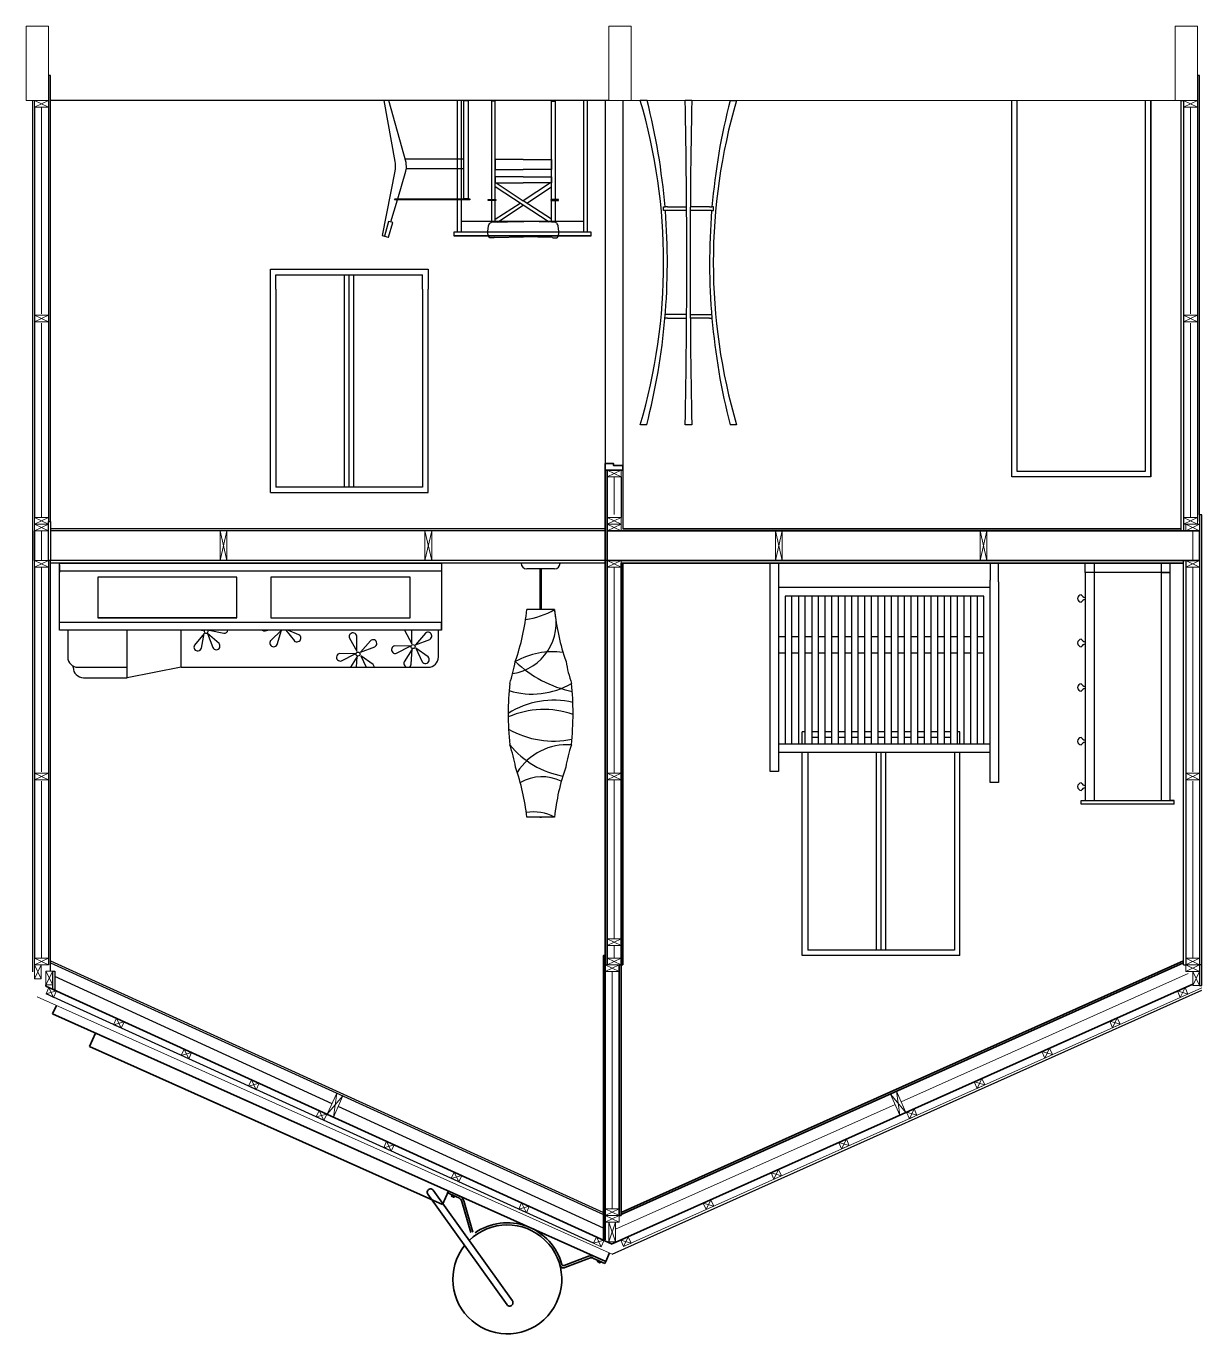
# Model space of a CAD drawing. Header units: millimetres. Extents: x -5545 to 6592, y -1722 to 1596.
# Drawn here: x 2828 to 3463, y -1722 to -1017 of the extents above; entities that cross this region are included whole.
import ezdxf

# ---------------------------------------------------------------- set-up
doc = ezdxf.new("R2010")
doc.units = ezdxf.units.MM
for name, color, linetype, lineweight in [('A-ANNO-SYMB', 3, 'Continuous', 18), ('A-DETL-MCUT', 4, 'Continuous', 25), ('A-ELEV-IDEN', 3, 'Continuous', 18), ('A-ELEV-MBE1', 7, 'Continuous', 35), ('A-ELEV-MBE2', 4, 'Continuous', 25), ('A-SECT-MCUT', 7, 'Continuous', 35), ('A-WALL-PATT', 8, 'Continuous', 18), ('A-WALL-STUD', 3, 'Continuous', 18)]:
    doc.layers.add(name, color=color, linetype=linetype, lineweight=lineweight)
doc.layers.add('simona arzu 1', color=1, linetype='Continuous')

# ---------------------------------------------------------------- blocks, each defined once
blk = doc.blocks.new('A$C230D0CFD')
at = {"color": 7}
for p, q in [((-95.76, 96.53), (-91.39, 81.72)), ((-91.17, 80.96), (-85.65, 62.27)), ((-85.65, 62.27), (-85.33, 60.23)), ((-85.51, 56.53), (-97.21, 14.73)), ((-85.33, 60.23), (-85.51, 56.53))]:
    blk.add_line(p, q, dxfattribs=at)
for points in [[(-97.22, 14.73), (-100.43, 14.73), (-93.09, 55.82), (-92.94, 57.12), (-92.9, 58.42), (-92.91, 59.71), (-92.99, 60.85), (-93.14, 62.3), (-101.7, 105.76), (-97.58, 106.75), (-97.35, 106.75), (-94.38, 96.87), (-97.33, 96.17), (-99.97, 106.18)], [(-86.24, 53.92), (-46.64, 53.92)], [(-46.64, 60.79), (-85.42, 60.79)]]:
    blk.add_lwpolyline(points, dxfattribs=at)
for points in [[(-42.51, 81.72), (-93.42, 81.72), (-92.77, 80.96), (-42.51, 80.96)], [(-43.56, 80.96), (-46.64, 80.96), (-46.64, 14.72), (-43.56, 14.72)]]:
    blk.add_lwpolyline(points, close=True, dxfattribs=at)
blk = doc.blocks.new('aq')
at = {"color": 7}
for p, q in [((7030.55, -181.55), (7049.95, -182.02)), ((7069.25, -181.55), (7049.85, -182.02)), ((7030.98, -193.87), (7047.67, -204.79)), ((7032.54, -192), (7049.9, -203.34)), ((7067.27, -192), (7049.9, -203.34)), ((7068.82, -193.87), (7049.9, -206.36)), ((7049.9, -203.34), (7030.98, -215.68)), ((7031.47, -218.5), (7049.9, -206.36)), ((7068.33, -218.5), (7049.9, -206.36)), ((7052.17, -204.87), (7068.82, -215.68))]:
    blk.add_line(p, q, dxfattribs=at)
for points in [[(7030.55, -181.55), (7029.82, -181.5), (7029.21, -181.46), (7028.72, -181.44), (7028.33, -181.43), (7028.02, -181.42), (7027.78, -181.43), (7027.6, -181.43), (7027.45, -181.45), (7027.33, -181.46), (7027.22, -181.48), (7027.13, -181.51), (7027.04, -181.56), (7026.96, -181.62), (7026.88, -181.7), (7026.79, -181.8), (7026.69, -181.93), (7026.57, -182.1), (7026.45, -182.31), (7026.32, -182.59), (7026.2, -182.96), (7026.1, -183.42), (7026.03, -184), (7025.98, -184.71), (7025.98, -185.58)], [(7069.25, -181.55), (7069.99, -181.5), (7070.6, -181.46), (7071.09, -181.44), (7071.48, -181.43), (7071.79, -181.42), (7072.03, -181.43), (7072.21, -181.43), (7072.36, -181.45), (7072.48, -181.46), (7072.59, -181.48), (7072.68, -181.51), (7072.76, -181.56), (7072.85, -181.62), (7072.93, -181.7), (7073.02, -181.8), (7073.12, -181.93), (7073.24, -182.1), (7073.36, -182.31), (7073.49, -182.59), (7073.6, -182.96), (7073.7, -183.42), (7073.78, -184), (7073.82, -184.71), (7073.83, -185.58)], [(7028.52, -206.58), (7028.52, -191.93)], [(7030.98, -191.98), (7030.98, -206.58)], [(7071.29, -206.58), (7071.29, -191.93), (7068.82, -191.93), (7068.82, -206.58)], [(7030.98, -207.2), (7030.98, -273.46), (7028.52, -273.46), (7028.52, -207.2)], [(7068.82, -207.2), (7068.82, -273.46), (7071.29, -273.46), (7071.29, -207.2)], [(7049.9, -222.48), (7030.98, -222.48), (7030.98, -218.5), (7049.9, -218.5)], [(7049.9, -222.48), (7068.82, -222.48), (7068.82, -218.5), (7049.9, -218.5)], [(7049.9, -234.24), (7030.98, -234.24), (7030.98, -227.36), (7049.9, -227.36)], [(7049.9, -234.24), (7068.82, -234.24), (7068.82, -227.36), (7049.9, -227.36)]]:
    blk.add_lwpolyline(points, dxfattribs=at)
for points in [[(7025.98, -185.58), (7026.44, -189.45, 0.145144), (7027.05, -190.86, 0.122545), (7028.51, -191.93), (7050.16, -192.34)], [(7073.83, -185.58), (7073.36, -189.45, -0.145144), (7072.75, -190.86, -0.122545), (7071.3, -191.93), (7049.65, -192.34)]]:
    blk.add_lwpolyline(points, format="xyb", dxfattribs=at)
for points in [[(7031.39, -206.58), (7026.24, -206.58), (7026.24, -207.2), (7031.39, -207.2)], [(7068.41, -206.58), (7073.57, -206.58), (7073.57, -207.2), (7068.41, -207.2)]]:
    blk.add_lwpolyline(points, close=True, dxfattribs=at)

msp = doc.modelspace()

# ---------------------------------------------------------------- linework, layer by layer
at = {"color": 0}
for p, q in [((2831.95, -1527.12), (2831.95, -1056.95)), ((2960.11, -1158.83), (2960.11, -1147.95)), ((2960.11, -1147.95), (3045.18, -1147.95)), ((3045.18, -1147.95), (3045.18, -1158.83)), ((2963.11, -1158.83), (2963.11, -1151.08)), ((2963.11, -1151.08), (3042.17, -1151.08)), ((3000.14, -1158.83), (3000.14, -1151.08)), ((3002.64, -1158.83), (3002.64, -1151.08)), ((3005.15, -1158.83), (3005.15, -1151.08)), ((3042.17, -1158.83), (3042.17, -1151.08)), ((3149.3, -1260.02), (3149.3, -1281.93)), ((3150.3, -1256.42), (3150.3, -1288.13)), ((2960.11, -1268.53), (3045.18, -1268.53)), ((3140.79, -1288.13), (2841.56, -1288.13)), ((3140.79, -1289.13), (2841.56, -1289.13)), ((2846.12, -1306.65), (2841.56, -1306.65)), ((3140.79, -1306.65), (2846.12, -1306.65)), ((2846.12, -1306.65), (2846.12, -1306.65)), ((3229.69, -1316.27), (3229.69, -1306.65)), ((3229.69, -1306.65), (3234.29, -1306.65)), ((3234.29, -1306.65), (3234.29, -1316.94)), ((3352.86, -1306.65), (3348.4, -1306.65)), ((3348.4, -1306.65), (3348.4, -1315.75)), ((3352.86, -1316.62), (3352.86, -1306.65)), ((2993.37, -1598.16), (2843.86, -1529.55)), ((3144.54, -1679.32), (3462.64, -1536.95)), ((3134.44, -1673.45), (2839.08, -1538.97)), ((3139.79, -1665.35), (2996.65, -1599.67))]:
    msp.add_line(p, q, dxfattribs=at)
for p, q in [((3061.14, -1128.07), (3061.14, -1057.07)), ((3063.14, -1057.07), (3061.14, -1057.07)), ((3063.14, -1128.07), (3063.14, -1057.07)), ((3129.14, -1128.07), (3129.14, -1057.07)), ((3131.14, -1057.07), (3129.14, -1057.07)), ((3131.14, -1128.07), (3131.14, -1057.07)), ((3163.32, -1056.95), (3159.62, -1056.95)), ((3187.42, -1056.95), (3183.92, -1056.95)), ((3208.12, -1056.95), (3211.62, -1056.95)), ((3172.21, -1116.45), (3172.21, -1114.45)), ((3172.21, -1114.45), (3173.04, -1114.45)), ((3174.29, -1114.45), (3173.04, -1114.45)), ((3174.29, -1114.45), (3184.68, -1114.45)), ((3197.06, -1114.45), (3186.67, -1114.45)), ((3197.06, -1114.45), (3198.34, -1114.45)), ((3199.17, -1114.45), (3198.34, -1114.45)), ((3199.17, -1116.45), (3199.17, -1114.45)), ((3173.21, -1116.45), (3172.21, -1116.45)), ((3184.69, -1116.45), (3173.21, -1116.45)), ((3198.17, -1116.45), (3186.66, -1116.45)), ((3198.17, -1116.45), (3199.17, -1116.45)), ((3133.14, -1128.07), (3059.14, -1128.07)), ((3059.14, -1128.07), (3059.14, -1130.07)), ((3063.14, -1122.07), (3129.14, -1122.07)), ((3131.14, -1128.07), (3129.14, -1128.07)), ((3133.14, -1128.07), (3131.14, -1128.07)), ((3133.14, -1130.07), (3133.14, -1128.07)), ((3059.14, -1130.07), (3133.14, -1130.07)), ((3133.14, -1130.07), (3059.14, -1130.07)), ((3133.14, -1130.07), (3096.14, -1130.07)), ((3197.06, -1144.45), (3197.06, -1144.45)), ((3174.29, -1174.45), (3172.98, -1174.45)), ((3184.69, -1172.45), (3173.15, -1172.45)), ((3174.29, -1174.45), (3184.68, -1174.45)), ((3186.67, -1172.45), (3198.17, -1172.45)), ((3197.06, -1174.45), (3186.67, -1174.45)), ((3197.06, -1174.45), (3197.06, -1174.45)), ((3197.06, -1174.45), (3198.34, -1174.45)), ((3163.14, -1231.95), (3159.73, -1231.95)), ((3187.42, -1231.95), (3183.92, -1231.95)), ((3211.62, -1231.95), (3208.12, -1231.95)), ((2898.85, -1306.65), (2846.43, -1306.65)), ((2846.43, -1306.65), (3052.43, -1306.65)), ((2846.43, -1342.71), (2846.43, -1306.65)), ((2846.43, -1307.56), (2846.43, -1311.68)), ((2846.43, -1310.77), (3052.43, -1310.77)), ((3005.66, -1306.65), (2898.85, -1306.65)), ((3052.43, -1306.65), (3052.43, -1342.71)), ((3113.42, -1309.62), (3098.42, -1309.62)), ((3105.42, -1309.62), (3105.42, -1331.62)), ((3106.42, -1331.62), (3106.42, -1309.62)), ((3399.62, -1311.66), (3399.62, -1306.65)), ((3399.62, -1306.65), (3404.62, -1306.65)), ((3445.62, -1311.66), (3399.62, -1311.66)), ((3404.62, -1311.66), (3399.62, -1311.66)), ((3399.62, -1311.66), (3399.62, -1434.65)), ((3404.62, -1306.65), (3404.62, -1311.66)), ((3404.62, -1311.66), (3404.62, -1434.65)), ((3445.62, -1306.65), (3440.62, -1306.65)), ((3440.62, -1306.65), (3440.62, -1311.66)), ((3440.62, -1311.66), (3445.62, -1311.66)), ((3440.62, -1311.66), (3440.62, -1434.65)), ((3445.62, -1434.65), (3445.62, -1306.65)), ((3113.42, -1331.62), (3098.42, -1331.62)), ((3052.43, -1338.59), (2846.43, -1338.59)), ((2942.07, -1336.04), (2866.97, -1336.04)), ((3052.43, -1342.71), (3052.43, -1338.59)), ((3052.43, -1342.71), (2846.43, -1342.71)), ((2850.76, -1342.71), (2850.76, -1357.2)), ((2882.89, -1368.36), (2882.89, -1342.71)), ((2912.04, -1362.78), (2912.04, -1342.71)), ((2924.35, -1344.49), (2919.22, -1350.85)), ((2922.91, -1352.53), (2924.35, -1344.49)), ((2922.93, -1342.71), (2923.93, -1342.86)), ((2923.93, -1342.86), (2923.74, -1342.71)), ((2926.25, -1344.49), (2929.05, -1352.16)), ((2932.4, -1349.87), (2926.25, -1344.49)), ((2927.03, -1342.71), (2935.02, -1344.42)), ((2957.25, -1343.1), (2958.75, -1342.71)), ((2966.19, -1342.71), (2960.27, -1348.35)), ((2963.71, -1350.5), (2966.19, -1342.71)), ((2968.47, -1342.71), (2973.04, -1348.47)), ((2975.49, -1345.24), (2969.5, -1342.71)), ((3002.82, -1347.01), (3006.82, -1354.14)), ((3006.82, -1354.14), (3006.74, -1345.97)), ((3032.5, -1342.71), (3036.51, -1350.09)), ((3036.51, -1350.09), (3036.43, -1342.71)), ((3043.78, -1344.36), (3038.45, -1350.56)), ((3050.76, -1357.2), (3050.76, -1342.71)), ((3014.09, -1348.41), (3008.77, -1354.61)), ((3008.77, -1354.61), (3016.42, -1351.74)), ((3035.48, -1351.41), (3027.31, -1351.24)), ((3028.24, -1355.19), (3035.48, -1351.41)), ((3036.65, -1352.91), (3032.29, -1359.82)), ((3036.15, -1361.07), (3036.65, -1352.91)), ((3038.45, -1350.56), (3046.1, -1347.69)), ((3038.52, -1352.44), (3042.07, -1359.81)), ((3045.17, -1357.2), (3038.52, -1352.44)), ((3005.79, -1355.46), (2997.62, -1355.29)), ((2998.55, -1359.24), (3005.79, -1355.46)), ((3006.96, -1356.96), (3003.29, -1362.78)), ((3006.6, -1362.78), (3006.96, -1356.96)), ((3008.84, -1356.49), (3011.86, -1362.78)), ((3015.49, -1361.25), (3008.84, -1356.49)), ((2853.71, -1362.78), (2853.71, -1362.12)), ((2856.34, -1362.78), (2882.89, -1362.78)), ((2859.29, -1368.36), (2882.89, -1368.36)), ((2912.04, -1362.78), (2882.89, -1368.36)), ((2912.04, -1362.78), (3045.17, -1362.78)), ((3397.62, -1436.65), (3397.62, -1434.65)), ((3397.62, -1434.65), (3447.62, -1434.65)), ((3447.62, -1436.65), (3397.62, -1436.65)), ((3447.62, -1434.65), (3445.62, -1434.65)), ((3447.62, -1436.65), (3447.62, -1434.65)), ((3113.42, -1443.62), (3098.42, -1443.62)), ((3113.42, -1443.62), (3100.92, -1443.62)), ((3105.42, -1443.62), (3106.42, -1443.62)), ((3106.42, -1443.62), (3105.92, -1443.62)), ((3113.42, -1443.62), (3105.92, -1443.62))]:
    msp.add_line(p, q)
for points in [[(2866.97, -1314.13), (2866.97, -1336.04), (2942.07, -1336.04), (2942.07, -1314.13)], [(2960.36, -1314.13), (2960.36, -1336.04), (3035.45, -1336.04), (3035.45, -1314.13)]]:
    msp.add_lwpolyline(points, close=True)
for centre in [(3037.09, -1351.59), (3007.4, -1355.64)]:
    msp.add_circle(centre, 1.08)
for centre, radius, start, end in [((2863.89, -1144.45), 308.4, 343.51773, 16.48273), ((2822.81, -1144.09), 351.48, 4.83688, 14.35394), ((-1287.8, -1144.45), 4472.58, 358.87901, 1.12099), ((7659.15, -1144.45), 4472.58, 178.87901, 181.12099), ((3548.54, -1144.45), 351.48, 165.58496, 175.10372), ((3509.99, -1144.45), 310.94, 163.65575, 196.34425), ((2822.81, -1144.09), 351.48, 345.52383, 4.50977), ((3548.54, -1144.45), 351.48, 175.43085, 194.41504), ((3098.42, -1306.62), 3, 180.53499, 270), ((3113.42, -1306.62), 3, 270.00176, 359.46638), ((3397.62, -1325.65), 2, 90, 270), ((3400.25, -1322.1), 3.05, 210.44372, 258.13978), ((3086.54, -1338.68), 27.8, 278.92961, 14.71418), ((2981.48, -1320.45), 117.47, 340.52537, 354.54643), ((3092.08, -1294.85), 42.51, 277.71291, 300.13527), ((3231.29, -1320.27), 118.41, 185.49993, 199.40856), ((3400.25, -1329.19), 3.05, 101.86022, 149.55628), ((2925.48, -1343.32), 1.08, 145.46573, 34.53427), ((2935.2, -1342.38), 2.05, 265.02694, 350.65486), ((2956.99, -1341.07), 2.05, 233.48761, 277.30132), ((2974.47, -1347.01), 2.05, 225.50256, 60.10521), ((3004.71, -1346.24), 2.05, 7.68283, 202.28547), ((3045.16, -1345.88), 2.05, 297.64023, 132.24287), ((2920.95, -1351.92), 2.05, 148.16145, 342.76409), ((2930.87, -1351.23), 2.05, 207.08945, 41.69209), ((2961.85, -1349.64), 2.05, 140.63617, 335.23882), ((3015.47, -1349.93), 2.05, 297.64023, 132.24287), ((3027.52, -1353.28), 2.05, 95.90834, 290.51099), ((3397.62, -1349.65), 2, 90, 270), ((3400.25, -1346.1), 3.05, 210.44372, 258.13978), ((3400.25, -1353.19), 3.05, 101.86022, 149.55628), ((2997.83, -1357.33), 2.05, 95.90834, 290.51099), ((3014.1, -1362.75), 2.05, 359.23769, 47.37648), ((3034.14, -1360.69), 2.05, 154.83634, 349.43899), ((3043.79, -1358.7), 2.05, 212.77384, 47.37648), ((3022.75, -1348.28), 70.41, 340.79328, 350.73602), ((3112.66, -1396.9), 42.51, 82.78537, 118.72284), ((3135.62, -1314.38), 62.68, 226.19628, 258.37338), ((3189.1, -1348.28), 70.41, 189.26398, 199.22427), ((3250.22, -1387.62), 161.8, 174.2637, 180), ((3101.27, -1334.7), 42.51, 253.06027, 300.13527), ((2961.62, -1387.62), 161.8, 0, 5.72905), ((3397.62, -1373.65), 2, 90, 270), ((3400.25, -1370.1), 3.05, 210.44372, 258.13978), ((3400.25, -1377.19), 3.05, 101.86022, 149.55628), ((3112.92, -1426.14), 45.65, 76.83666, 122.44851), ((3250.22, -1387.62), 161.8, 180, 186.03108), ((3107.69, -1433.81), 48.27, 70.98033, 113.51042), ((2961.62, -1387.62), 161.8, 353.96892, 0), ((3112.74, -1354.28), 48.27, 240.05336, 282.05926), ((3397.62, -1402.65), 2, 90, 270), ((3400.25, -1399.1), 3.05, 210.44372, 258.13978), ((3400.25, -1406.19), 3.05, 101.86022, 149.55628), ((3022.89, -1427.95), 70.41, 9.26398, 19.35494), ((3126.62, -1373.97), 48.27, 219.40548, 259.56723), ((3120.07, -1435.94), 31.42, 85.51867, 148.32151), ((3188.96, -1427.95), 70.41, 160.64506, 170.73602), ((2983.41, -1455.18), 115.59, 5.74315, 19.49063), ((3228.43, -1455.18), 115.59, 160.50937, 174.25685), ((3106.67, -1445.2), 23.38, 63.61261, 119.99812), ((3397.62, -1427.15), 2, 90, 270), ((3400.25, -1423.6), 3.05, 210.44372, 258.13978), ((3400.25, -1430.69), 3.05, 101.86022, 149.55628), ((3102.22, -1464.14), 23.38, 61.35518, 100.02903)]:
    msp.add_arc(centre, radius, start, end)
for centre, start, end in [((2856.34, -1357.2), 180, 270), ((3045.17, -1357.2), 270, 0), ((2859.29, -1362.78), 180, 270)]:
    msp.add_arc(centre, 5.58, start, end, dxfattribs=at)
at = {"layer": 'A-ANNO-SYMB', "color": 0}
msp.add_line((3154.8, -1056.95), (3453.74, -1056.95), dxfattribs=at)
for points in [[(2828.35, -1056.95), (2840.36, -1056.95), (2840.36, -1016.92), (2828.35, -1016.92)], [(3142.79, -1056.95), (3154.8, -1056.95), (3154.8, -1016.92), (3142.79, -1016.92)], [(3448.23, -1056.95), (3460.24, -1056.95), (3460.24, -1016.92), (3448.23, -1016.92)]]:
    msp.add_lwpolyline(points, close=True, dxfattribs=at)
msp.add_lwpolyline([(2834.33, -1540.49), (3144.54, -1679.32)], dxfattribs=at)
at = {"layer": 'A-DETL-MCUT', "color": 0}
msp.add_line((3452.73, -1523.31), (3453.93, -1523.31), dxfattribs=at)
for points in [[(2841.57, -1284.13), (2841.57, -1043.54), (2840.36, -1043.54), (2840.36, -1284.13)], [(3461.44, -1280.53), (3461.44, -1043.54), (3460.24, -1043.54), (3460.24, -1281.93)], [(3451.53, -1289.13), (3451.53, -1056.95), (3452.73, -1056.95), (3452.73, -1289.13)], [(3462.64, -1523.31), (3462.64, -1280.53), (3461.44, -1280.53), (3461.44, -1523.31)], [(2841.56, -1526.62), (2841.56, -1305.14), (2840.36, -1305.14), (2840.36, -1523.31)], [(3452.73, -1523.31), (3452.73, -1305.14), (3453.93, -1305.14), (3453.93, -1523.31)]]:
    msp.add_lwpolyline(points, dxfattribs=at)
for points in [[(2841.56, -1305.14), (2840.36, -1305.14), (2840.36, -1284.13), (2841.56, -1284.13)], [(3461.44, -1534.42), (3462.64, -1534.42), (3462.64, -1523.31), (3461.44, -1523.31)], [(2843.86, -1536.51), (2842.66, -1536.51), (2842.66, -1526.62), (2843.86, -1526.62)]]:
    msp.add_lwpolyline(points, close=True, dxfattribs=at)
at = {"layer": 'A-ELEV-IDEN', "color": 0}
msp.add_lwpolyline([(3150.66, -1675.23), (3462.64, -1535.63)], dxfattribs=at)
at = {"layer": 'A-ELEV-MBE1', "color": 0}
for p, q in [((3321.73, -1288.13), (3150.3, -1288.13)), ((3149.3, -1306.65), (3452.73, -1306.65)), ((3149.3, -1306.65), (3149.3, -1523.31)), ((3150.3, -1523.31), (3150.3, -1306.65)), ((2839.06, -1534.12), (2839.06, -1534.78)), ((3087.79, -1706.63), (3045.08, -1646.95)), ((3090.67, -1704.52), (3047.98, -1644.86)), ((3055.72, -1646.32), (3056.19, -1645.26)), ((3061.76, -1649.02), (3055.72, -1646.32)), ((3058, -1647.4), (3057.74, -1647.97)), ((3057.77, -1648.04), (3059.11, -1648.64)), ((3058.3, -1647.53), (3058.04, -1648.1)), ((3058.88, -1648.48), (3059.14, -1647.91)), ((3059.18, -1648.61), (3059.43, -1648.04)), ((3063.41, -1650.93), (3068.17, -1667.69)), ((3064.52, -1650.61), (3069.3, -1667.39)), ((3118.6, -1685.47), (3131.81, -1680.43)), ((3119.01, -1686.56), (3132.22, -1681.51)), ((3140.61, -1684.31), (3134.5, -1681.58)), ((3136.82, -1682.67), (3136.56, -1683.25)), ((3136.59, -1683.32), (3137.93, -1683.92)), ((3137.12, -1682.81), (3136.86, -1683.38)), ((3137.7, -1683.75), (3137.95, -1683.18)), ((3138, -1683.89), (3138.25, -1683.32)), ((3140.61, -1684.31), (3141.09, -1683.26))]:
    msp.add_line(p, q, dxfattribs=at)
for points in [[(3150.3, -1256.42), (3150.3, -1253.92), (3145.3, -1253.92), (3145.3, -1252.92), (3140.79, -1252.92), (3140.79, -1256.42), (3150.3, -1256.42)], [(2832.85, -1305.14), (2832.85, -1289.13)], [(3461.44, -1289.13), (3141.79, -1289.13), (3141.79, -1305.14), (3461.44, -1305.14), (3461.44, -1289.13)], [(3451.53, -1288.13), (3321.73, -1288.13)], [(3452.73, -1522.19), (3149.3, -1657.97)], [(3452.73, -1521.1), (3236.37, -1617.91)], [(2839.06, -1534.78), (3144.54, -1673.87)], [(3457.84, -1533.61), (3144.54, -1673.8)], [(2842.61, -1549.68), (2844.65, -1545.11)], [(2842.61, -1549.68), (3141.09, -1683.26)], [(2862.54, -1567.37), (2865.81, -1560.06)], [(2862.54, -1567.37), (3052.92, -1652.57)], [(3236.37, -1617.91), (3149.3, -1656.87)], [(3052.92, -1652.57), (3056.19, -1645.26)], [(3141.09, -1683.26), (3143.13, -1678.69)]]:
    msp.add_lwpolyline(points, dxfattribs=at)
for centre, radius, start, end in [((3046.53, -1645.91), 1.78, 34.92001, 215.88988), ((3057.79, -1647.99), 0.0538, 155.88988, 245.88988), ((3057.99, -1648.08), 0.0538, 245.88988, 335.88988), ((3058.05, -1647.42), 0.0538, 65.88988, 155.88988), ((3058.09, -1648.13), 0.0538, 155.88988, 245.88988), ((3058.25, -1647.51), 0.0538, 335.88988, 65.88988), ((3058.34, -1647.55), 0.0538, 65.88988, 155.88988), ((3058.83, -1648.46), 0.0538, 245.88988, 335.88988), ((3058.93, -1648.5), 0.0538, 155.88988, 245.88988), ((3059.09, -1647.89), 0.0538, 335.88988, 65.88988), ((3059.13, -1648.59), 0.0538, 245.88988, 335.88988), ((3059.18, -1647.93), 0.0538, 65.88988, 155.88988), ((3059.39, -1648.02), 0.0538, 335.88988, 65.88988), ((3060.54, -1651.74), 2.98, 15.88988, 65.88988), ((3060.54, -1651.74), 4.14, 15.88988, 65.88988), ((3087.93, -1692.92), 29.38, 141.56273, 134.43162), ((3087.93, -1692.92), 30.54, 15.11438, 124.64968), ((3118.27, -1684.61), 2.09, 199.80493, 290.88988), ((3118.27, -1684.6), 0.928, 202.56824, 290.86066), ((3133.28, -1684.3), 4.14, 65.88988, 110.88988), ((3133.28, -1684.3), 2.98, 65.88988, 110.88988), ((3136.61, -1683.27), 0.0538, 155.88988, 245.88988), ((3136.81, -1683.36), 0.0538, 245.88988, 335.88988), ((3136.87, -1682.7), 0.0538, 65.88988, 155.88988), ((3136.91, -1683.4), 0.0538, 155.88988, 245.88988), ((3137.07, -1682.79), 0.0538, 335.88988, 65.88988), ((3137.16, -1682.83), 0.0538, 65.88988, 155.88988), ((3137.65, -1683.73), 0.0538, 245.88988, 335.88988), ((3137.75, -1683.78), 0.0538, 155.88988, 245.88988), ((3137.91, -1683.16), 0.0538, 335.88988, 65.88988), ((3137.95, -1683.87), 0.0538, 245.88988, 335.88988), ((3138, -1683.2), 0.0538, 65.88988, 155.88988), ((3138.2, -1683.29), 0.0538, 335.88988, 65.88988), ((3089.23, -1705.58), 1.78, 215.28159, 36.49816)]:
    msp.add_arc(centre, radius, start, end, dxfattribs=at)
at = {"layer": 'A-ELEV-MBE2', "color": 0}
for p, q in [((3140.79, -1056.95), (3140.79, -1256.42)), ((3150.3, -1056.95), (3150.3, -1256.42)), ((2832.85, -1060.56), (2832.85, -1281.93)), ((2840.36, -1061.96), (2840.36, -1091.04)), ((3460.24, -1061.96), (3460.24, -1284.13)), ((2960.11, -1268.53), (2960.11, -1158.83)), ((2963.11, -1158.83), (2963.11, -1265.53)), ((3000.14, -1265.53), (3000.14, -1158.83)), ((3002.64, -1265.53), (3002.64, -1158.83)), ((3005.15, -1265.53), (3005.15, -1158.83)), ((3042.17, -1158.83), (3042.17, -1265.53)), ((3045.18, -1268.53), (3045.18, -1158.83)), ((3140.79, -1256.42), (3150.3, -1256.42)), ((3042.17, -1265.53), (2963.11, -1265.53)), ((2832.85, -1308.75), (2832.85, -1519.71)), ((3141.8, -1305.21), (2841.56, -1305.21)), ((3248.57, -1397.6), (3247.08, -1397.6)), ((3247.08, -1404.14), (3247.08, -1397.6)), ((3255.71, -1397.6), (3252.14, -1397.6)), ((3255.71, -1400.61), (3252.14, -1400.61)), ((3262.85, -1397.6), (3259.28, -1397.6)), ((3262.85, -1400.61), (3259.28, -1400.61)), ((3269.99, -1397.6), (3266.42, -1397.6)), ((3269.99, -1400.61), (3266.42, -1400.61)), ((3277.13, -1397.6), (3273.56, -1397.6)), ((3277.13, -1400.61), (3273.56, -1400.61)), ((3284.28, -1397.6), (3280.71, -1397.6)), ((3284.28, -1400.61), (3280.71, -1400.61)), ((3291.42, -1397.6), (3287.85, -1397.6)), ((3291.42, -1400.61), (3287.85, -1400.61)), ((3298.56, -1397.6), (3294.99, -1397.6)), ((3298.56, -1400.61), (3294.99, -1400.61)), ((3305.7, -1397.6), (3302.13, -1397.6)), ((3305.7, -1400.61), (3302.13, -1400.61)), ((3312.84, -1397.6), (3309.27, -1397.6)), ((3312.84, -1400.61), (3309.27, -1400.61)), ((3319.98, -1397.6), (3316.41, -1397.6)), ((3319.98, -1400.61), (3316.41, -1400.61)), ((3327.12, -1397.6), (3323.55, -1397.6)), ((3327.12, -1400.61), (3323.55, -1400.61)), ((3332.15, -1397.6), (3330.69, -1397.6)), ((3332.15, -1404.14), (3332.15, -1397.6)), ((3247.08, -1518.31), (3247.08, -1408.61)), ((3250.09, -1408.61), (3250.09, -1515.31)), ((3287.11, -1515.31), (3287.11, -1408.61)), ((3289.62, -1515.31), (3289.62, -1408.61)), ((3292.12, -1515.31), (3292.12, -1408.61)), ((3329.15, -1408.61), (3329.15, -1515.31)), ((3332.15, -1518.31), (3332.15, -1408.61)), ((3329.15, -1515.31), (3250.09, -1515.31)), ((3332.15, -1518.31), (3247.08, -1518.31))]:
    msp.add_line(p, q, dxfattribs=at)
for points in [[(3142.79, -1056.95), (2841.57, -1056.95)], [(3435.13, -1260.11), (3435.13, -1260.11), (3360.07, -1260.11), (3360.07, -1056.95)], [(3432.13, -1056.95), (3432.13, -1257.11), (3363.07, -1257.11), (3363.07, -1056.95)], [(2841.56, -1521.01), (3139.79, -1656.8)], [(2841.56, -1522.17), (3139.79, -1657.96)]]:
    msp.add_lwpolyline(points, dxfattribs=at)
at = {"layer": 'A-SECT-MCUT', "color": 0}
for p, q in [((3435.13, -1260.11), (3435.13, -1056.95)), ((3150.3, -1523.31), (3149.3, -1523.31)), ((3139.79, -1671.63), (3140.79, -1671.63))]:
    msp.add_line(p, q, dxfattribs=at)
for points in [[(3141.79, -1523.31), (3141.79, -1256.42), (3140.79, -1256.42), (3140.79, -1523.31)], [(3140.79, -1671.63), (3140.79, -1518.31), (3139.79, -1518.31), (3139.79, -1671.63)]]:
    msp.add_lwpolyline(points, dxfattribs=at)
msp.add_lwpolyline([(3148.3, -1523.31), (3148.3, -1658.42), (3149.3, -1658.42), (3149.3, -1523.31)], close=True, dxfattribs=at)
at = {"layer": 'A-WALL-PATT', "color": 0, "ltscale": 0.1}
for p, q in [((2836.61, -1060.56), (2836.61, -1172.04)), ((3456.49, -1060.56), (3456.49, -1172.04)), ((2836.61, -1177.05), (2836.61, -1281.93)), ((3456.49, -1177.05), (3456.49, -1281.93)), ((3145.55, -1280.31), (3145.55, -1260.02)), ((2836.61, -1305.14), (2836.61, -1289.13)), ((3457.69, -1305.14), (3457.69, -1289.13)), ((2836.61, -1308.75), (2836.61, -1419.23)), ((3145.55, -1308.75), (3145.55, -1419.93)), ((3457.69, -1308.75), (3457.69, -1419.23)), ((2836.61, -1424.24), (2836.61, -1519.71)), ((3145.55, -1423.54), (3145.55, -1509.3)), ((3457.69, -1424.24), (3457.69, -1519.71)), ((3145.55, -1512.91), (3145.55, -1519.71)), ((3144.54, -1526.92), (3144.54, -1654.81))]:
    msp.add_line(p, q, dxfattribs=at)
at = {"layer": 'A-WALL-PATT', "color": 0, "ltscale": 0.16}
for points in [[(3455.29, -1527.9), (3300.44, -1597.19)], [(3297.15, -1598.66), (3146.34, -1665.87)]]:
    msp.add_lwpolyline(points, dxfattribs=at)
at = {"layer": 'A-WALL-STUD', "color": 0}
for p, q in [((2840.36, -1056.95), (2832.85, -1060.56)), ((2832.85, -1056.95), (2840.36, -1060.56)), ((3452.73, -1056.95), (3460.24, -1060.56)), ((3460.24, -1056.95), (3452.73, -1060.56)), ((2840.36, -1172.74), (2832.85, -1176.35)), ((2832.85, -1172.74), (2840.36, -1176.35)), ((3452.73, -1172.74), (3460.24, -1176.35)), ((3460.24, -1172.74), (3452.73, -1176.35)), ((3149.3, -1256.42), (3141.79, -1260.02)), ((3141.79, -1256.42), (3149.3, -1260.02)), ((2840.36, -1281.93), (2832.85, -1285.53)), ((2832.85, -1281.93), (2840.36, -1285.53)), ((3149.3, -1281.93), (3141.79, -1285.53)), ((3141.79, -1281.93), (3149.3, -1285.53)), ((3460.24, -1281.93), (3452.73, -1285.53)), ((3452.73, -1281.93), (3460.24, -1285.53)), ((2840.36, -1285.53), (2832.85, -1289.13)), ((2832.85, -1285.53), (2840.36, -1289.13)), ((3149.3, -1285.53), (3141.79, -1289.13)), ((3141.79, -1285.53), (3149.3, -1289.13)), ((3461.44, -1285.53), (3453.94, -1289.13)), ((3453.94, -1285.53), (3461.44, -1289.13)), ((2840.36, -1305.14), (2832.85, -1308.75)), ((2832.85, -1305.14), (2840.36, -1308.75)), ((3149.3, -1305.14), (3141.79, -1308.75)), ((3141.79, -1305.14), (3149.3, -1308.75)), ((3461.44, -1305.14), (3453.93, -1308.75)), ((3453.93, -1305.14), (3461.44, -1308.75)), ((2840.36, -1419.93), (2832.85, -1423.54)), ((2832.85, -1419.93), (2840.36, -1423.54)), ((3149.3, -1419.93), (3141.79, -1423.54)), ((3141.79, -1419.93), (3149.3, -1423.54)), ((3461.44, -1419.93), (3453.93, -1423.54)), ((3453.93, -1419.93), (3461.44, -1423.54)), ((3149.3, -1509.3), (3141.79, -1512.91)), ((3141.79, -1509.3), (3149.3, -1512.91)), ((2840.36, -1523.31), (2832.85, -1519.71)), ((2832.85, -1523.31), (2840.36, -1519.71)), ((2832.85, -1523.31), (2836.46, -1530.82)), ((2832.85, -1530.82), (2836.46, -1523.31)), ((3140.79, -1526.92), (3148.3, -1523.31)), ((3148.3, -1526.92), (3140.79, -1523.31)), ((3141.79, -1523.31), (3149.3, -1519.71)), ((3149.3, -1523.31), (3141.79, -1519.71)), ((3453.93, -1523.31), (3461.44, -1519.71)), ((3461.44, -1523.31), (3453.93, -1519.71)), ((3453.93, -1526.92), (3461.44, -1523.31)), ((3461.44, -1526.92), (3453.93, -1523.31)), ((2842.66, -1526.62), (2839.06, -1534.12)), ((2842.66, -1534.12), (2839.06, -1526.62)), ((3457.84, -1526.92), (3461.44, -1534.42)), ((3457.84, -1534.42), (3461.44, -1526.92)), ((2844.76, -1537.37), (2839.08, -1538.97)), ((2840.66, -1535.51), (2843.18, -1540.84)), ((3449.45, -1537.37), (3455.11, -1539)), ((3453.56, -1535.53), (3451, -1540.84)), ((2881.19, -1553.96), (2875.51, -1555.56)), ((2877.09, -1552.1), (2879.61, -1557.42)), ((3412.91, -1553.72), (3418.57, -1555.35)), ((3417.02, -1551.88), (3414.46, -1557.19)), ((2917.62, -1570.55), (2911.95, -1572.15)), ((2913.52, -1568.68), (2916.04, -1574.01)), ((3376.37, -1570.07), (3382.03, -1571.7)), ((3380.48, -1568.23), (3377.92, -1573.54)), ((2949.95, -1585.27), (2952.48, -1590.6)), ((3339.83, -1586.42), (3345.49, -1588.05)), ((3343.94, -1584.58), (3341.38, -1589.89)), ((2954.05, -1587.14), (2948.38, -1588.73)), ((2999.22, -1593.96), (2990.8, -1603.87)), ((2994.08, -1605.36), (2995.94, -1592.47)), ((3294.61, -1592.95), (3302.98, -1602.91)), ((3299.69, -1604.38), (3297.9, -1591.47)), ((3307.4, -1600.93), (3304.84, -1606.24)), ((2990.49, -1603.73), (2984.81, -1605.32)), ((2986.39, -1601.86), (2988.91, -1607.19)), ((3303.29, -1602.77), (3308.95, -1604.4)), ((3026.92, -1620.31), (3021.24, -1621.91)), ((3022.82, -1618.45), (3025.34, -1623.78)), ((3266.75, -1619.12), (3272.41, -1620.75)), ((3270.86, -1617.28), (3268.3, -1622.59)), ((3059.25, -1635.04), (3061.77, -1640.36)), ((3230.21, -1635.47), (3235.87, -1637.1)), ((3234.32, -1633.63), (3231.76, -1638.94)), ((3063.35, -1636.9), (3057.68, -1638.5)), ((3197.78, -1649.98), (3195.22, -1655.29)), ((3099.78, -1653.49), (3094.11, -1655.09)), ((3095.68, -1651.63), (3098.21, -1656.95)), ((3140.79, -1658.42), (3148.3, -1654.81)), ((3148.3, -1658.42), (3140.79, -1654.81)), ((3193.67, -1651.82), (3199.33, -1653.45)), ((3140.79, -1662.02), (3148.3, -1658.42)), ((3148.3, -1662.02), (3140.79, -1658.42)), ((3142.74, -1662.02), (3146.34, -1672.68)), ((3142.74, -1672.68), (3146.34, -1662.02)), ((3136.01, -1669.99), (3138.54, -1675.32)), ((3149.11, -1671.76), (3154.77, -1673.39)), ((3153.22, -1669.92), (3150.66, -1675.23)), ((3140.11, -1671.85), (3134.44, -1673.45))]:
    msp.add_line(p, q, dxfattribs=at)
for points in [[(2840.36, -1056.95), (2832.85, -1056.95), (2832.85, -1060.56), (2840.36, -1060.56)], [(3452.73, -1056.95), (3460.24, -1056.95), (3460.24, -1060.56), (3452.73, -1060.56)], [(2840.36, -1172.74), (2832.85, -1172.74), (2832.85, -1176.35), (2840.36, -1176.35)], [(3452.73, -1172.74), (3460.24, -1172.74), (3460.24, -1176.35), (3452.73, -1176.35)], [(3149.3, -1256.42), (3141.79, -1256.42), (3141.79, -1260.02), (3149.3, -1260.02)], [(2840.36, -1281.93), (2832.85, -1281.93), (2832.85, -1285.53), (2840.36, -1285.53)], [(3149.3, -1281.93), (3141.79, -1281.93), (3141.79, -1285.53), (3149.3, -1285.53)], [(3460.24, -1281.93), (3452.73, -1281.93), (3452.73, -1285.53), (3460.24, -1285.53)], [(2840.36, -1285.53), (2832.85, -1285.53), (2832.85, -1289.13), (2840.36, -1289.13)], [(3149.3, -1285.53), (3141.79, -1285.53), (3141.79, -1289.13), (3149.3, -1289.13)], [(3461.44, -1285.53), (3453.94, -1285.53), (3453.94, -1289.13), (3461.44, -1289.13)], [(2840.36, -1305.14), (2832.85, -1305.14), (2832.85, -1308.75), (2840.36, -1308.75)], [(3149.3, -1305.14), (3141.79, -1305.14), (3141.79, -1308.75), (3149.3, -1308.75)], [(3461.44, -1305.14), (3453.93, -1305.14), (3453.93, -1308.75), (3461.44, -1308.75)], [(2840.36, -1419.93), (2832.85, -1419.93), (2832.85, -1423.54), (2840.36, -1423.54)], [(3149.3, -1419.93), (3141.79, -1419.93), (3141.79, -1423.54), (3149.3, -1423.54)], [(3461.44, -1419.93), (3453.93, -1419.93), (3453.93, -1423.54), (3461.44, -1423.54)], [(3149.3, -1509.3), (3141.79, -1509.3), (3141.79, -1512.91), (3149.3, -1512.91)], [(2840.36, -1523.31), (2832.85, -1523.31), (2832.85, -1519.71), (2840.36, -1519.71)], [(2832.85, -1523.31), (2832.85, -1530.82), (2836.46, -1530.82), (2836.46, -1523.31)], [(3140.79, -1526.92), (3148.3, -1526.92), (3148.3, -1523.31), (3140.79, -1523.31)], [(3141.79, -1523.31), (3149.3, -1523.31), (3149.3, -1519.71), (3141.79, -1519.71)], [(3453.93, -1523.31), (3461.44, -1523.31), (3461.44, -1519.71), (3453.93, -1519.71)], [(3453.93, -1526.92), (3461.44, -1526.92), (3461.44, -1523.31), (3453.93, -1523.31)], [(2842.66, -1526.62), (2842.66, -1534.12), (2839.06, -1534.12), (2839.06, -1526.62)], [(3457.84, -1526.92), (3457.84, -1534.42), (3461.44, -1534.42), (3461.44, -1526.92)], [(2840.66, -1535.51), (2844.76, -1537.37), (2843.18, -1540.84), (2839.08, -1538.97)], [(3453.56, -1535.53), (3449.45, -1537.37), (3451, -1540.84), (3455.11, -1539)], [(2877.09, -1552.1), (2881.19, -1553.96), (2879.61, -1557.42), (2875.51, -1555.56)], [(3417.02, -1551.88), (3412.91, -1553.72), (3414.46, -1557.19), (3418.57, -1555.35)], [(2913.52, -1568.68), (2917.62, -1570.55), (2916.04, -1574.01), (2911.95, -1572.15)], [(3380.48, -1568.23), (3376.37, -1570.07), (3377.92, -1573.54), (3382.03, -1571.7)], [(2949.95, -1585.27), (2954.05, -1587.14), (2952.48, -1590.6), (2948.38, -1588.73)], [(3343.94, -1584.58), (3339.83, -1586.42), (3341.38, -1589.89), (3345.49, -1588.05)], [(2990.8, -1603.87), (2994.08, -1605.36), (2999.22, -1593.96), (2995.94, -1592.47)], [(3302.98, -1602.91), (3299.69, -1604.38), (3294.61, -1592.95), (3297.9, -1591.47)], [(3307.4, -1600.93), (3303.29, -1602.77), (3304.84, -1606.24), (3308.95, -1604.4)], [(2986.39, -1601.86), (2990.49, -1603.73), (2988.91, -1607.19), (2984.81, -1605.32)], [(3022.82, -1618.45), (3026.92, -1620.31), (3025.34, -1623.78), (3021.24, -1621.91)], [(3270.86, -1617.28), (3266.75, -1619.12), (3268.3, -1622.59), (3272.41, -1620.75)], [(3059.25, -1635.04), (3063.35, -1636.9), (3061.77, -1640.36), (3057.68, -1638.5)], [(3234.32, -1633.63), (3230.21, -1635.47), (3231.76, -1638.94), (3235.87, -1637.1)], [(3197.78, -1649.98), (3193.67, -1651.82), (3195.22, -1655.29), (3199.33, -1653.45)], [(3095.68, -1651.63), (3099.78, -1653.49), (3098.21, -1656.95), (3094.11, -1655.09)], [(3140.79, -1658.42), (3148.3, -1658.42), (3148.3, -1654.81), (3140.79, -1654.81)], [(3140.79, -1662.02), (3148.3, -1662.02), (3148.3, -1658.42), (3140.79, -1658.42)], [(3146.34, -1672.68), (3142.74, -1672.68), (3142.74, -1662.02), (3146.34, -1662.02)], [(3136.01, -1669.99), (3140.11, -1671.85), (3138.54, -1675.32), (3134.44, -1673.45)], [(3153.22, -1669.92), (3149.11, -1671.76), (3150.66, -1675.23), (3154.77, -1673.39)]]:
    msp.add_lwpolyline(points, close=True, dxfattribs=at)
for points in [[(2933.09, -1305.14), (2933.09, -1289.13), (2936.69, -1289.13), (2936.69, -1305.14), (2933.09, -1305.14)], [(2936.69, -1305.14), (2933.09, -1289.13)], [(2933.09, -1305.14), (2936.69, -1289.13)], [(3043.53, -1305.14), (3043.53, -1289.13), (3047.13, -1289.13), (3047.13, -1305.14), (3043.53, -1305.14)], [(3047.13, -1305.14), (3043.53, -1289.13)], [(3043.53, -1305.14), (3047.13, -1289.13)], [(3232.56, -1305.14), (3232.56, -1289.13), (3236.17, -1289.13), (3236.17, -1305.14), (3232.56, -1305.14)], [(3236.17, -1305.14), (3232.56, -1289.13)], [(3232.56, -1305.14), (3236.17, -1289.13)], [(3343, -1305.14), (3343, -1289.13), (3346.6, -1289.13), (3346.6, -1305.14), (3343, -1305.14)], [(3346.6, -1305.14), (3343, -1289.13)], [(3343, -1305.14), (3346.6, -1289.13)]]:
    msp.add_lwpolyline(points, dxfattribs=at)
at = {"layer": 'simona arzu 1', "color": 0}
for points in [[(3234.29, -1316.94), (3234.29, -1418.96), (3229.69, -1418.96), (3229.69, -1316.27)], [(3352.86, -1316.62), (3352.86, -1424.87), (3348.4, -1424.87), (3348.4, -1315.75)], [(3348.4, -1408.61), (3348.4, -1319.8), (3234.29, -1319.8), (3234.29, -1408.61), (3237.86, -1408.61)], [(3344.97, -1404.14), (3344.97, -1324.34), (3237.86, -1324.34), (3237.86, -1404.14)], [(3241.43, -1404.14), (3241.43, -1324.34)], [(3245, -1324.26), (3245, -1404.14)], [(3248.57, -1404.14), (3248.57, -1324.34)], [(3252.14, -1324.34), (3252.14, -1404.14)], [(3255.71, -1324.34), (3255.71, -1404.14)], [(3259.28, -1324.34), (3259.28, -1404.14)], [(3262.85, -1324.34), (3262.85, -1404.14)], [(3266.42, -1324.34), (3266.42, -1404.14)], [(3269.99, -1324.34), (3269.99, -1404.14)], [(3273.56, -1324.34), (3273.56, -1404.14)], [(3277.13, -1324.34), (3277.13, -1404.14)], [(3280.71, -1324.34), (3280.71, -1404.14)], [(3284.28, -1324.34), (3284.28, -1404.14)], [(3287.85, -1324.34), (3287.85, -1404.14)], [(3291.42, -1324.34), (3291.42, -1404.14)], [(3294.99, -1324.34), (3294.99, -1404.14)], [(3298.56, -1324.34), (3298.56, -1404.14)], [(3302.13, -1324.34), (3302.13, -1404.14)], [(3305.7, -1324.34), (3305.7, -1404.14)], [(3309.27, -1324.34), (3309.27, -1404.14)], [(3312.84, -1324.34), (3312.84, -1404.14)], [(3316.41, -1324.34), (3316.41, -1404.14)], [(3319.98, -1324.34), (3319.98, -1404.14)], [(3323.55, -1324.34), (3323.55, -1404.14)], [(3327.12, -1324.34), (3327.12, -1404.14)], [(3330.69, -1324.34), (3330.69, -1404.14)], [(3334.26, -1324.34), (3334.26, -1404.14)], [(3337.83, -1324.34), (3337.83, -1404.14)], [(3341.4, -1324.34), (3341.4, -1404.14)], [(3234.29, -1346.13), (3237.86, -1346.13)], [(3241.43, -1346.13), (3245, -1346.13)], [(3248.57, -1346.13), (3252.14, -1346.13)], [(3255.71, -1346.13), (3259.28, -1346.13)], [(3262.85, -1346.13), (3266.42, -1346.13)], [(3269.99, -1346.13), (3273.56, -1346.13)], [(3277.13, -1346.13), (3280.71, -1346.13)], [(3284.28, -1346.13), (3287.85, -1346.13)], [(3291.42, -1346.13), (3294.99, -1346.13)], [(3298.56, -1346.13), (3302.13, -1346.13)], [(3305.7, -1346.13), (3309.27, -1346.13)], [(3312.84, -1346.13), (3316.41, -1346.13)], [(3319.98, -1346.13), (3323.55, -1346.13)], [(3327.12, -1346.13), (3330.69, -1346.13)], [(3334.26, -1346.13), (3337.83, -1346.13)], [(3341.4, -1346.13), (3344.97, -1346.13)], [(3237.86, -1355.2), (3234.15, -1355.2)], [(3245, -1355.2), (3241.43, -1355.2)], [(3252.14, -1355.2), (3248.57, -1355.2)], [(3259.28, -1355.2), (3255.71, -1355.2)], [(3266.42, -1355.2), (3262.85, -1355.2)], [(3273.56, -1355.2), (3269.99, -1355.2)], [(3280.71, -1355.2), (3277.13, -1355.2)], [(3287.85, -1355.2), (3284.28, -1355.2)], [(3294.99, -1355.2), (3291.42, -1355.2)], [(3302.13, -1355.2), (3298.56, -1355.2)], [(3309.27, -1355.2), (3305.7, -1355.2)], [(3316.41, -1355.2), (3312.84, -1355.2)], [(3323.55, -1355.2), (3319.98, -1355.2)], [(3330.69, -1355.2), (3327.12, -1355.2)], [(3337.83, -1355.2), (3334.26, -1355.2)], [(3344.97, -1355.2), (3341.4, -1355.2)], [(3234.29, -1408.61), (3348.4, -1408.61), (3348.4, -1404.14), (3234.29, -1404.14), (3234.29, -1408.61)], [(3241.43, -1408.61), (3245, -1408.61)], [(3248.57, -1408.61), (3252.14, -1408.61)], [(3255.71, -1408.61), (3259.28, -1408.61)], [(3262.85, -1408.61), (3266.42, -1408.61)], [(3269.99, -1408.61), (3273.56, -1408.61)], [(3277.13, -1408.61), (3280.71, -1408.61)], [(3284.28, -1408.61), (3287.85, -1408.61)], [(3291.42, -1408.61), (3294.99, -1408.61)], [(3298.56, -1408.61), (3302.13, -1408.61)], [(3305.7, -1408.61), (3309.27, -1408.61)], [(3312.84, -1408.61), (3316.41, -1408.61)], [(3319.98, -1408.61), (3323.55, -1408.61)], [(3327.12, -1408.61), (3330.69, -1408.61)], [(3334.26, -1408.61), (3337.83, -1408.61)], [(3341.4, -1408.61), (3344.97, -1408.61)]]:
    msp.add_lwpolyline(points, dxfattribs=at)

# ---------------------------------------------------------------- block references
at = {"color": 7, "xscale": -0.8, "yscale": 0.8, "zscale": 0.8, "rotation": 180}
for name, p in [('A$C230D0CFD', (3101.74, -1045.28)), ('aq', (-2543.34, -1276.22))]:
    msp.add_blockref(name, p, dxfattribs=at)

doc.saveas('drawing.dxf')
